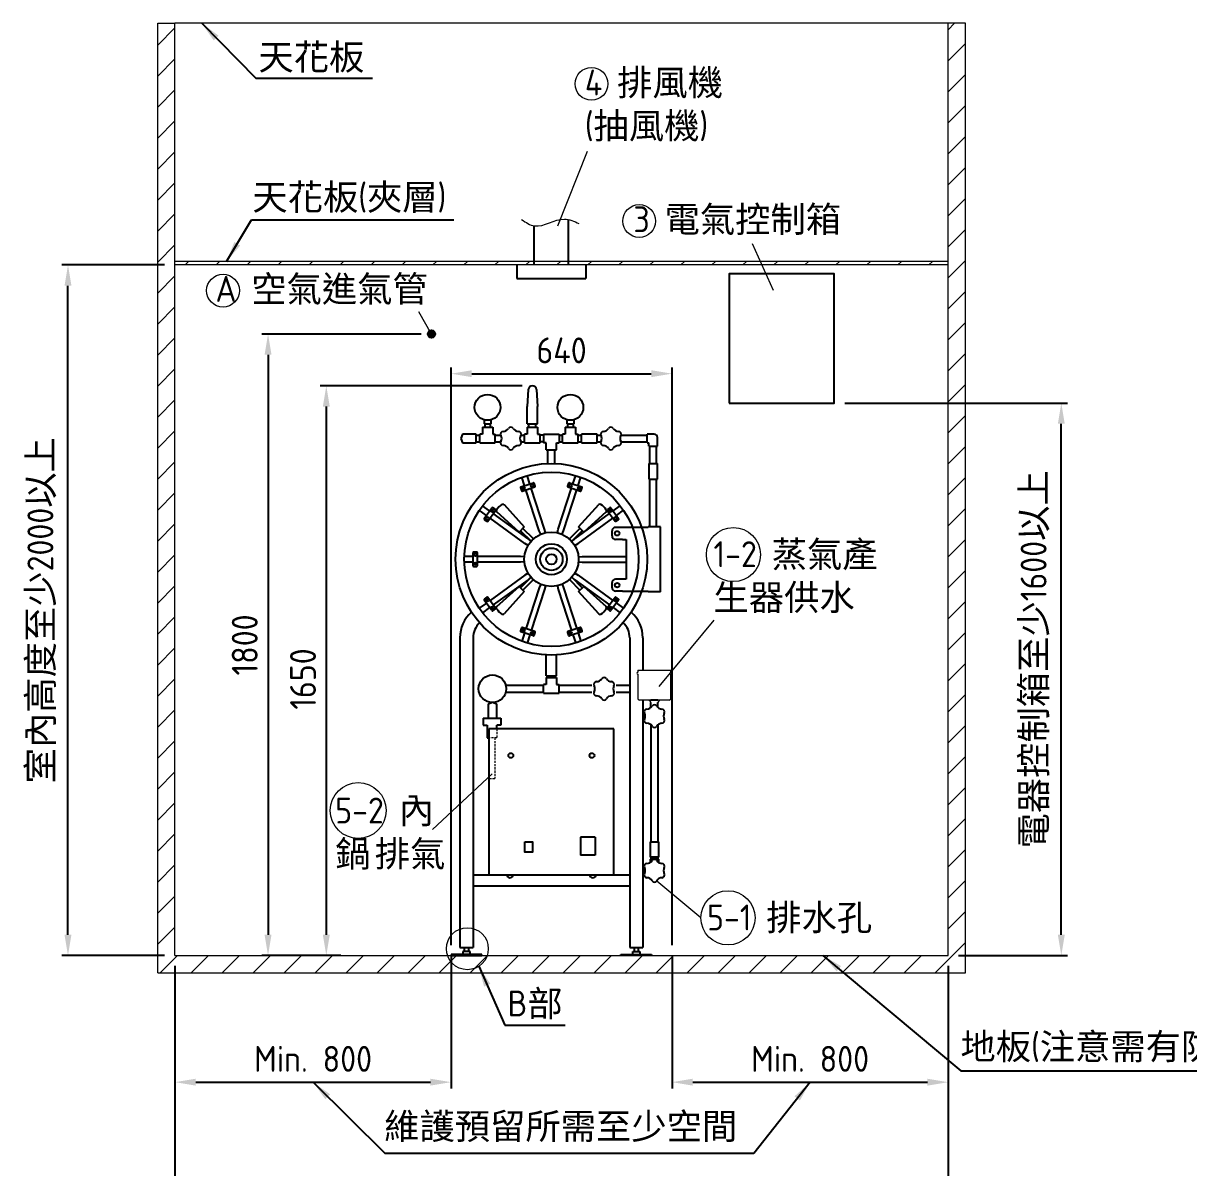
# Model space of a CAD drawing. Header units: millimetres. Extents: x -206117 to -194397, y -22013 to -13773.
# Drawn here: x -202154 to -198778, y -20174 to -16859 of the extents above; entities that cross this region are included whole.
import ezdxf

# ---------------------------------------------------------------- set-up
doc = ezdxf.new("R2010")
doc.units = ezdxf.units.MM
doc.linetypes.add('HIDDEN', pattern=[9.525, 6.35, -3.175])
doc.layers.get('0').update_dxf_attribs({"lineweight": 25})
for name, color, linetype, lineweight in [('D', 3, 'Continuous', 13), ('H', 2, 'HIDDEN', 15), ('S', 4, 'Continuous', 15)]:
    doc.layers.add(name, color=color, linetype=linetype, lineweight=lineweight)
doc.styles.get("Standard").update_dxf_attribs({"font": 'KAIU.TTF'})
doc.styles.add('STU25', font='isocp2.shx')
doc.dimstyles.new('STU25', dxfattribs={"dimscale": 30, "dimtxt": 2.5, "dimasz": 2, "dimexe": 0.6, "dimexo": 1, "dimgap": 1, "dimtad": 1, "dimdsep": 46, "dimtxsty": 'STU25', "dimcen": 2, "dimazin": 2, "dimtfac": 1, "dimtmove": 0, "dimatfit": 3, "dimfxl": 0, "dimtolj": 1, "dimtzin": 0, "dimarcsym": 0})
doc.dimstyles.new('STU25$7', dxfattribs={"dimscale": 30, "dimtxt": 2.5, "dimasz": 2, "dimexe": 1.25, "dimexo": 0.625, "dimgap": 1, "dimtad": 0, "dimdec": 4, "dimdsep": 46, "dimtxsty": 'STU25', "dimcen": 2.5, "dimazin": 2, "dimtfac": 1, "dimtdec": 4, "dimtmove": 0, "dimatfit": 3, "dimfxl": 0, "dimtolj": 1, "dimtzin": 0, "dimarcsym": 0})

# ---------------------------------------------------------------- blocks, each defined once
blk = doc.blocks.new('*D2')
at = {"layer": 'D', "color": 0, "linetype": 'Continuous', "lineweight": -2}
for p, q in [((-200914.5, -19528.9), (-200914.5, -17855.8)), ((-200274.5, -19528.9), (-200274.5, -17855.8)), ((-200854.5, -17873.8), (-200334.5, -17873.8))]:
    blk.add_line(p, q, dxfattribs=at)
at = {"layer": 'D', "color": 0}
for points in [[(-200854.5, -17863.8), (-200854.5, -17883.8), (-200914.5, -17873.8)], [(-200334.5, -17883.8), (-200334.5, -17863.8), (-200274.5, -17873.8)]]:
    blk.add_solid(points, dxfattribs=at)
at = {"layer": 'Defpoints', "color": 0}
for p in [(-200274.5, -17873.8), (-200914.5, -19558.9), (-200274.5, -19558.9)]:
    blk.add_point(p, dxfattribs=at)
at = {"layer": 'D', "color": 0, "insert": (-200594.5, -17806.3), "char_height": 75, "attachment_point": 5, "style": 'STU25'}
blk.add_mtext('\\A1;640', dxfattribs=at)
blk = doc.blocks.new('*D3')
at = {"layer": 'D', "color": 0, "linetype": 'Continuous', "lineweight": -2}
for p, q in [((-200709, -17908.9), (-201294.1, -17908.9)), ((-201276.1, -17968.9), (-201276.1, -19498.9)), ((-201234.4, -19558.9), (-201294.1, -19558.9))]:
    blk.add_line(p, q, dxfattribs=at)
at = {"layer": 'D', "color": 0}
for points in [[(-201266.1, -17968.9), (-201286.1, -17968.9), (-201276.1, -17908.9)], [(-201286.1, -19498.9), (-201266.1, -19498.9), (-201276.1, -19558.9)]]:
    blk.add_solid(points, dxfattribs=at)
at = {"layer": 'Defpoints', "color": 0}
for p in [(-200679, -17908.9), (-201276.1, -19558.9), (-201204.4, -19558.9)]:
    blk.add_point(p, dxfattribs=at)
at = {"layer": 'D', "color": 0, "insert": (-201343.6, -18758.2), "char_height": 75, "attachment_point": 5, "rotation": 90, "style": 'STU25'}
blk.add_mtext('\\A1;{\\Fisocp2.shx;1650}', dxfattribs=at)
blk = doc.blocks.new('*D7')
at = {"layer": 'D', "color": 0, "lineweight": -2}
for p, q in [((-201714.5, -19588.9), (-201714.5, -20361.7)), ((-199474.5, -19588.9), (-199474.5, -20361.7)), ((-201654.5, -20343.7), (-199534.5, -20343.7))]:
    blk.add_line(p, q, dxfattribs=at)
at = {"layer": 'D', "color": 0}
for points in [[(-201654.5, -20333.7), (-201654.5, -20353.7), (-201714.5, -20343.7)], [(-199534.5, -20353.7), (-199534.5, -20333.7), (-199474.5, -20343.7)]]:
    blk.add_solid(points, dxfattribs=at)
at = {"layer": 'Defpoints', "color": 0}
for p in [(-201714.5, -19558.9), (-199474.5, -19558.9), (-199474.5, -20343.7)]:
    blk.add_point(p, dxfattribs=at)
at = {"layer": 'D', "color": 0, "insert": (-200552.1, -20266.5), "char_height": 75, "attachment_point": 5, "style": 'STU25'}
blk.add_mtext('\\A1;2240({\\f標楷體|b0|i0|c136|p65;滅菌區})', dxfattribs=at)
blk = doc.blocks.new('*D8')
at = {"layer": 'D', "color": 0, "lineweight": -2}
for p, q in [((-201744.5, -17558.9), (-202042.5, -17558.9)), ((-202024.5, -19498.9), (-202024.5, -17618.9)), ((-201744.5, -19558.9), (-202042.5, -19558.9))]:
    blk.add_line(p, q, dxfattribs=at)
at = {"layer": 'D', "color": 0}
for points in [[(-202014.5, -17618.9), (-202034.5, -17618.9), (-202024.5, -17558.9)], [(-202034.5, -19498.9), (-202014.5, -19498.9), (-202024.5, -19558.9)]]:
    blk.add_solid(points, dxfattribs=at)
at = {"layer": 'Defpoints', "color": 0}
for p in [(-202024.5, -17558.9), (-201714.5, -17558.9), (-201714.5, -19558.9)]:
    blk.add_point(p, dxfattribs=at)
at = {"layer": 'D', "color": 0, "insert": (-202100.2, -18558.9), "char_height": 75, "attachment_point": 5, "rotation": 90, "style": 'STU25'}
blk.add_mtext('\\A1;{\\f標楷體|b0|i0|c136|p65;室內高度至少}2000{\\f標楷體|b0|i0|c136|p65;以上}', dxfattribs=at)
blk = doc.blocks.new('*D9')
at = {"layer": 'D', "color": 0, "lineweight": -2}
for p, q in [((-199774.3, -17958.9), (-199128.7, -17958.9)), ((-199146.7, -19498.9), (-199146.7, -18018.9)), ((-199444.5, -19558.9), (-199128.7, -19558.9))]:
    blk.add_line(p, q, dxfattribs=at)
at = {"layer": 'D', "color": 0}
for points in [[(-199136.7, -18018.9), (-199156.7, -18018.9), (-199146.7, -17958.9)], [(-199156.7, -19498.9), (-199136.7, -19498.9), (-199146.7, -19558.9)]]:
    blk.add_solid(points, dxfattribs=at)
at = {"layer": 'Defpoints', "color": 0}
for p in [(-199804.3, -17958.9), (-199146.7, -17958.9), (-199474.5, -19558.9)]:
    blk.add_point(p, dxfattribs=at)
at = {"layer": 'D', "color": 0, "insert": (-199222.7, -18701.3), "char_height": 75, "attachment_point": 5, "rotation": 90, "style": 'STU25'}
blk.add_mtext('\\A1;{\\f標楷體|b0|i0|c136|p65;電器控制箱至少}1600{\\f標楷體|b0|i0|c136|p65;以上}', dxfattribs=at)
blk = doc.blocks.new('*D10')
at = {"layer": 'D', "color": 0, "lineweight": -2}
for p, q in [((-200914.5, -19558.9), (-200914.5, -19944)), ((-201714.5, -19588.9), (-201714.5, -19944)), ((-201654.5, -19926), (-200974.5, -19926))]:
    blk.add_line(p, q, dxfattribs=at)
at = {"layer": 'D', "color": 0}
for points in [[(-201654.5, -19916), (-201654.5, -19936), (-201714.5, -19926)], [(-200974.5, -19936), (-200974.5, -19916), (-200914.5, -19926)]]:
    blk.add_solid(points, dxfattribs=at)
at = {"layer": 'Defpoints', "color": 0}
for p in [(-200914.5, -19528.9), (-201714.5, -19558.9), (-200914.5, -19926)]:
    blk.add_point(p, dxfattribs=at)
at = {"layer": 'D', "color": 0, "insert": (-201314.5, -19858.5), "char_height": 75, "attachment_point": 5, "style": 'STU25'}
blk.add_mtext('\\A1;Min. 800', dxfattribs=at)
blk = doc.blocks.new('*D11')
at = {"layer": 'D', "color": 0, "lineweight": -2}
for p, q in [((-200274.5, -19558.9), (-200274.5, -19944)), ((-199474.5, -19588.9), (-199474.5, -19944)), ((-200214.5, -19926), (-199534.5, -19926))]:
    blk.add_line(p, q, dxfattribs=at)
at = {"layer": 'D', "color": 0}
for points in [[(-200214.5, -19916), (-200214.5, -19936), (-200274.5, -19926)], [(-199534.5, -19936), (-199534.5, -19916), (-199474.5, -19926)]]:
    blk.add_solid(points, dxfattribs=at)
at = {"layer": 'Defpoints', "color": 0}
for p in [(-200274.5, -19528.9), (-199474.5, -19558.9), (-199474.5, -19926)]:
    blk.add_point(p, dxfattribs=at)
at = {"layer": 'D', "color": 0, "insert": (-199874.5, -19858.5), "char_height": 75, "attachment_point": 5, "style": 'STU25'}
blk.add_mtext('\\A1;Min. 800', dxfattribs=at)
blk = doc.blocks.new('*D12')
at = {"layer": 'D', "color": 0, "lineweight": -2}
for p, q in [((-201001.1, -17758.9), (-201462.9, -17758.9)), ((-201444.9, -17818.9), (-201444.9, -19498.9)), ((-201234.4, -19558.9), (-201462.9, -19558.9))]:
    blk.add_line(p, q, dxfattribs=at)
at = {"layer": 'D', "color": 0}
for points in [[(-201434.9, -17818.9), (-201454.9, -17818.9), (-201444.9, -17758.9)], [(-201454.9, -19498.9), (-201434.9, -19498.9), (-201444.9, -19558.9)]]:
    blk.add_solid(points, dxfattribs=at)
at = {"layer": 'Defpoints', "color": 0}
for p in [(-200971.1, -17758.9), (-201444.9, -19558.9), (-201204.4, -19558.9)]:
    blk.add_point(p, dxfattribs=at)
at = {"layer": 'D', "color": 0, "insert": (-201512.4, -18659.5), "char_height": 75, "attachment_point": 5, "rotation": 90, "style": 'STU25'}
blk.add_mtext('\\A1;1800', dxfattribs=at)

msp = doc.modelspace()

# ---------------------------------------------------------------- hatches: boundary and pattern name
msp.add_hatch(color=256).paths.add_polyline_path([(-200960.36, -17758.898, 1), (-200981.882, -17758.898, 1)])
at = {"layer": 'H', "linetype": 'HIDDEN', "ltscale": 5}
h = msp.add_hatch(dxfattribs=at)
h.set_pattern_fill('ANSI31', color=256, scale=20, style=0)
h.set_pattern_definition([(45, (-195292.67, -10091.225), (-44.90128, 44.90128), [])])
h.paths.add_polyline_path([(-201764.491, -19608.898), (-201764.491, -16858.898), (-201714.491, -16858.898), (-201714.491, -19558.898), (-199474.491, -19558.898), (-199474.491, -16858.898), (-199424.491, -16858.898), (-199424.491, -19608.898)])
h = msp.add_hatch(dxfattribs=at)
h.set_pattern_fill('ANSI31', color=256, scale=20, style=0)
h.set_pattern_definition([(45, (14712.94, -163.02), (-44.90128, 44.90128), [])])
h.paths.add_polyline_path([(-199474.491, -17548.898), (-201714.491, -17548.898), (-201714.491, -17558.898), (-199474.491, -17558.898)])

# ---------------------------------------------------------------- linework, layer by layer
at = {"linetype": 'Continuous'}
for p, q in [((-200673.991, -17558.898), (-200673.991, -17445.502)), ((-200573.991, -17558.898), (-200573.991, -17427.591)), ((-200723.991, -17558.898), (-200723.991, -17598.042)), ((-200523.991, -17558.898), (-200523.991, -17598.042)), ((-200723.991, -17598.042), (-200523.991, -17598.042)), ((-200690.846, -17920.016), (-200693.991, -17968.898)), ((-200667.135, -17920.016), (-200663.991, -17968.898)), ((-200693.991, -18018.898), (-200693.991, -17968.898)), ((-200663.991, -18018.898), (-200663.991, -17968.898)), ((-200823.991, -18028.898), (-200823.991, -18048.898)), ((-200823.991, -18028.898), (-200793.991, -18028.898)), ((-200818.991, -18007.54), (-200818.991, -18018.898)), ((-200818.991, -18018.898), (-200798.991, -18018.898)), ((-200818.991, -18028.898), (-200798.991, -18028.898)), ((-200816.991, -18018.898), (-200816.991, -18028.898)), ((-200800.991, -18018.898), (-200800.991, -18028.898)), ((-200800.991, -18018.898), (-200800.991, -18028.898)), ((-200798.991, -18007.54), (-200798.991, -18018.898)), ((-200793.991, -18028.898), (-200793.991, -18048.898)), ((-200693.991, -18018.898), (-200663.991, -18018.898)), ((-200693.991, -18028.898), (-200693.991, -18048.898)), ((-200693.991, -18028.898), (-200663.991, -18028.898)), ((-200688.991, -18028.898), (-200688.991, -18018.898)), ((-200668.991, -18028.898), (-200668.991, -18018.898)), ((-200663.991, -18028.898), (-200663.991, -18048.898)), ((-200583.991, -18028.898), (-200553.991, -18028.898)), ((-200583.991, -18028.898), (-200583.991, -18048.898)), ((-200578.991, -18007.54), (-200578.991, -18018.898)), ((-200578.991, -18018.898), (-200558.991, -18018.898)), ((-200578.991, -18028.898), (-200558.991, -18028.898)), ((-200576.991, -18018.898), (-200576.991, -18028.898)), ((-200560.991, -18018.898), (-200560.991, -18028.898)), ((-200560.991, -18018.898), (-200560.991, -18028.898)), ((-200558.991, -18007.54), (-200558.991, -18018.898)), ((-200553.991, -18028.898), (-200553.991, -18048.898)), ((-200881.491, -18048.898), (-200886.491, -18061.398)), ((-200886.491, -18061.398), (-200881.491, -18073.898)), ((-200841.491, -18048.898), (-200881.491, -18048.898)), ((-200841.491, -18073.898), (-200841.491, -18048.898)), ((-200841.491, -18051.398), (-200831.491, -18051.398)), ((-200831.491, -18073.898), (-200831.491, -18048.898)), ((-200823.991, -18048.898), (-200831.491, -18048.898)), ((-200793.991, -18048.898), (-200786.491, -18048.898)), ((-200786.491, -18073.898), (-200786.491, -18048.898)), ((-200786.491, -18051.398), (-200770.772, -18051.398)), ((-200712.209, -18051.398), (-200701.491, -18051.398)), ((-200701.491, -18073.898), (-200701.491, -18048.898)), ((-200693.991, -18048.898), (-200701.491, -18048.898)), ((-200663.991, -18048.898), (-200656.491, -18048.898)), ((-200656.491, -18073.898), (-200656.491, -18048.898)), ((-200646.491, -18051.398), (-200656.491, -18051.398)), ((-200646.491, -18048.898), (-200646.491, -18073.898)), ((-200646.491, -18048.898), (-200601.491, -18048.898)), ((-200601.491, -18048.898), (-200601.491, -18073.898)), ((-200601.491, -18051.398), (-200591.491, -18051.398)), ((-200591.491, -18073.898), (-200591.491, -18048.898)), ((-200583.991, -18048.898), (-200591.491, -18048.898)), ((-200553.991, -18048.898), (-200546.491, -18048.898)), ((-200546.491, -18073.898), (-200546.491, -18048.898)), ((-200546.491, -18051.398), (-200536.491, -18051.398)), ((-200536.491, -18073.898), (-200536.491, -18048.898)), ((-200491.491, -18048.898), (-200536.491, -18048.898)), ((-200491.491, -18073.898), (-200491.491, -18048.898)), ((-200491.491, -18051.398), (-200480.773, -18051.398)), ((-200422.208, -18051.398), (-200346.491, -18051.398)), ((-200346.491, -18073.898), (-200346.491, -18048.898)), ((-200326.491, -18048.898), (-200346.491, -18048.898)), ((-200316.491, -18083.898), (-200316.491, -18058.898)), ((-200881.491, -18073.898), (-200841.491, -18073.898)), ((-200841.491, -18071.398), (-200831.491, -18071.398)), ((-200831.491, -18073.898), (-200786.491, -18073.898)), ((-200786.491, -18071.398), (-200770.772, -18071.398)), ((-200712.209, -18071.398), (-200701.491, -18071.398)), ((-200701.491, -18073.898), (-200656.491, -18073.898)), ((-200646.491, -18071.398), (-200656.491, -18071.398)), ((-200638.991, -18073.898), (-200646.491, -18073.898)), ((-200638.991, -18093.898), (-200638.991, -18073.898)), ((-200638.991, -18093.898), (-200608.991, -18093.898)), ((-200633.991, -18133.898), (-200633.991, -18093.898)), ((-200613.991, -18133.898), (-200613.991, -18093.898)), ((-200608.991, -18073.898), (-200601.491, -18073.898)), ((-200608.991, -18093.898), (-200608.991, -18073.898)), ((-200601.491, -18071.398), (-200591.491, -18071.398)), ((-200591.491, -18073.898), (-200546.491, -18073.898)), ((-200546.491, -18071.398), (-200536.491, -18071.398)), ((-200536.491, -18073.898), (-200491.491, -18073.898)), ((-200491.491, -18071.398), (-200480.773, -18071.398)), ((-200422.208, -18071.398), (-200346.491, -18071.398)), ((-200346.491, -18073.898), (-200341.491, -18073.898)), ((-200341.491, -18083.898), (-200341.491, -18073.898)), ((-200341.491, -18083.898), (-200316.491, -18083.898)), ((-200338.991, -18133.898), (-200338.991, -18083.898)), ((-200318.991, -18133.898), (-200318.991, -18083.898)), ((-200341.491, -18133.898), (-200341.491, -18178.898)), ((-200341.491, -18133.898), (-200316.491, -18133.898)), ((-200316.491, -18178.898), (-200316.491, -18133.898)), ((-200341.491, -18178.898), (-200316.491, -18178.898)), ((-200338.991, -18317.398), (-200338.991, -18178.898)), ((-200318.991, -18317.398), (-200318.991, -18178.898)), ((-200761.059, -18253.117), (-200702.723, -18317.817)), ((-200545.259, -18317.817), (-200486.922, -18253.117)), ((-200717.572, -18332.666), (-200782.272, -18274.33)), ((-200465.709, -18274.33), (-200530.409, -18332.666)), ((-200702.723, -18317.817), (-200717.572, -18332.666)), ((-200713.506, -18328.6), (-200682.933, -18359.174)), ((-200676.215, -18352.456), (-200706.789, -18321.883)), ((-200541.193, -18321.883), (-200571.766, -18352.456)), ((-200565.049, -18359.174), (-200534.475, -18328.6)), ((-200530.409, -18332.666), (-200545.259, -18317.817)), ((-200407.224, -18318.898), (-200438.224, -18318.898)), ((-200343.224, -18318.898), (-200407.224, -18318.898)), ((-200308.224, -18317.398), (-200343.224, -18317.398)), ((-200308.224, -18505.398), (-200308.224, -18317.398)), ((-200418.224, -18353.898), (-200407.224, -18353.898)), ((-200407.224, -18353.898), (-200407.224, -18468.898)), ((-200682.933, -18463.623), (-200713.506, -18494.196)), ((-200534.475, -18494.196), (-200565.049, -18463.623)), ((-200782.272, -18548.467), (-200717.572, -18490.13)), ((-200717.572, -18490.13), (-200702.723, -18504.98)), ((-200706.789, -18500.914), (-200676.215, -18470.34)), ((-200571.766, -18470.34), (-200541.193, -18500.914)), ((-200545.259, -18504.98), (-200530.409, -18490.13)), ((-200530.409, -18490.13), (-200465.709, -18548.467)), ((-200407.224, -18468.898), (-200418.224, -18468.898)), ((-200702.723, -18504.98), (-200761.059, -18569.68)), ((-200486.922, -18569.68), (-200545.259, -18504.98)), ((-200418.224, -18503.898), (-200407.224, -18503.898)), ((-200407.224, -18503.898), (-200343.224, -18503.898)), ((-200343.224, -18503.898), (-200343.224, -18505.398)), ((-200308.224, -18505.398), (-200343.224, -18505.398)), ((-200888.991, -18638.987), (-200888.991, -19535.898)), ((-200850.991, -18638.987), (-200850.991, -19535.898)), ((-200396.991, -18638.987), (-200396.991, -19535.898)), ((-200358.991, -18638.987), (-200358.991, -18731.373)), ((-200638.991, -18748.898), (-200638.991, -18688.493)), ((-200608.991, -18748.898), (-200608.991, -18688.493)), ((-200638.991, -18748.898), (-200608.991, -18748.898)), ((-200638.991, -18753.898), (-200608.991, -18753.898)), ((-200638.991, -18753.898), (-200638.991, -18773.898)), ((-200633.991, -18753.898), (-200633.991, -18748.898)), ((-200613.991, -18753.898), (-200613.991, -18748.898)), ((-200608.991, -18753.898), (-200608.991, -18773.898)), ((-200756.074, -18776.398), (-200646.491, -18776.398)), ((-200756.074, -18796.398), (-200646.491, -18796.398)), ((-200638.991, -18773.898), (-200646.491, -18773.898)), ((-200646.491, -18798.898), (-200646.491, -18773.898)), ((-200646.491, -18798.898), (-200601.491, -18798.898)), ((-200608.991, -18773.898), (-200601.491, -18773.898)), ((-200601.491, -18798.898), (-200601.491, -18773.898)), ((-200601.491, -18776.398), (-200506.491, -18776.398)), ((-200601.491, -18796.398), (-200506.491, -18796.398)), ((-200436.491, -18776.398), (-200396.991, -18776.398)), ((-200436.491, -18796.398), (-200396.991, -18796.398)), ((-200794.804, -18826.398), (-200807.304, -18831.398)), ((-200807.304, -18831.398), (-200807.304, -18871.398)), ((-200782.304, -18831.398), (-200794.804, -18826.398)), ((-200782.304, -18871.398), (-200782.304, -18831.398)), ((-200358.991, -18819.389), (-200358.991, -19535.898)), ((-200335.8, -18840.424), (-200335.8, -18825.869)), ((-200315.5, -18840.424), (-200315.5, -18825.869)), ((-200807.304, -18871.398), (-200782.304, -18871.398)), ((-200335.65, -18890.911), (-200335.65, -19229.644)), ((-200315.65, -18890.911), (-200315.65, -19229.644)), ((-200338.15, -19229.644), (-200338.15, -19274.644)), ((-200338.15, -19229.644), (-200313.15, -19229.644)), ((-200313.15, -19274.644), (-200313.15, -19229.644)), ((-200338.15, -19274.644), (-200313.15, -19274.644)), ((-200315.65, -19274.644), (-200335.65, -19274.644)), ((-200335.65, -19274.644), (-200335.65, -19279.644)), ((-200315.65, -19274.644), (-200315.65, -19279.644)), ((-200338.15, -19279.644), (-200313.15, -19279.644)), ((-200338.15, -19279.644), (-200338.15, -19289.859)), ((-200313.15, -19289.859), (-200313.15, -19279.644)), ((-200850.991, -19325.027), (-200753.18, -19325.027)), ((-200734.801, -19325.027), (-200513.18, -19325.027)), ((-200641.667, -19325.027), (-200606.314, -19325.027)), ((-200494.801, -19325.027), (-200396.991, -19325.027)), ((-200850.991, -19357.027), (-200396.991, -19357.027)), ((-200888.991, -19535.898), (-200850.991, -19535.898)), ((-200880.383, -19547.898), (-200880.383, -19555.898)), ((-200859.598, -19547.898), (-200880.383, -19547.898)), ((-200875.991, -19547.898), (-200875.991, -19535.898)), ((-200863.991, -19535.898), (-200863.991, -19547.898)), ((-200859.598, -19555.898), (-200859.598, -19547.898)), ((-200396.991, -19535.898), (-200358.991, -19535.898)), ((-200388.383, -19547.898), (-200367.598, -19547.898)), ((-200388.383, -19555.898), (-200388.383, -19547.898)), ((-200383.991, -19535.898), (-200383.991, -19547.898)), ((-200371.991, -19547.898), (-200371.991, -19535.898)), ((-200367.598, -19547.898), (-200367.598, -19555.898)), ((-200825.491, -19555.898), (-200914.491, -19555.898)), ((-200914.491, -19555.898), (-200914.491, -19558.898)), ((-200914.491, -19558.898), (-200825.491, -19558.898)), ((-200825.491, -19558.898), (-200825.491, -19555.898)), ((-200422.491, -19555.898), (-200333.491, -19555.898)), ((-200422.491, -19558.898), (-200422.491, -19555.898)), ((-200333.491, -19558.898), (-200422.491, -19558.898)), ((-200333.491, -19555.898), (-200333.491, -19558.898))]:
    msp.add_line(p, q, dxfattribs=at)
for p, q in [((-200712.208, -18201.38), (-200676.067, -18189.637)), ((-200701.746, -18197.981), (-200709.626, -18173.729)), ((-200686.529, -18193.036), (-200694.409, -18168.784)), ((-200670.766, -18199.481), (-200673.547, -18190.921)), ((-200574.434, -18190.921), (-200577.215, -18199.481)), ((-200571.914, -18189.637), (-200535.774, -18201.38)), ((-200561.452, -18193.036), (-200553.572, -18168.784)), ((-200546.235, -18197.981), (-200538.355, -18173.729)), ((-200713.492, -18203.9), (-200710.71, -18212.46)), ((-200708.19, -18213.744), (-200672.05, -18202.001)), ((-200659.256, -18328.751), (-200697.729, -18210.344)), ((-200644.039, -18323.807), (-200682.512, -18205.4)), ((-200603.942, -18323.807), (-200565.469, -18205.4)), ((-200588.725, -18328.751), (-200550.253, -18210.344)), ((-200575.931, -18202.001), (-200539.791, -18213.744)), ((-200537.271, -18212.46), (-200534.49, -18203.9)), ((-200802.935, -18271.499), (-200823.565, -18256.51)), ((-200818.805, -18293.342), (-200796.47, -18262.6)), ((-200786.395, -18267.447), (-200793.676, -18262.157)), ((-200454.305, -18262.157), (-200461.586, -18267.447)), ((-200451.512, -18262.6), (-200429.176, -18293.342)), ((-200445.046, -18271.499), (-200424.416, -18256.51)), ((-200812.34, -18284.443), (-200832.97, -18269.455)), ((-200818.363, -18296.136), (-200811.082, -18301.426)), ((-200808.288, -18300.984), (-200785.952, -18270.241)), ((-200701.1, -18365.264), (-200801.823, -18292.084)), ((-200691.695, -18352.319), (-200792.418, -18279.14)), ((-200556.286, -18352.319), (-200455.563, -18279.14)), ((-200546.881, -18365.264), (-200446.159, -18292.084)), ((-200462.029, -18270.241), (-200439.693, -18300.984)), ((-200436.899, -18301.426), (-200429.618, -18296.136)), ((-200435.641, -18284.443), (-200415.012, -18269.455)), ((-200655.04, -18339.028), (-200659.256, -18328.751)), ((-200641.409, -18334.599), (-200644.039, -18323.807)), ((-200606.572, -18334.599), (-200603.942, -18323.807)), ((-200592.941, -18339.028), (-200588.725, -18328.751)), ((-200448.224, -18343.898), (-200448.224, -18328.898)), ((-200691.649, -18371.1), (-200701.1, -18365.264)), ((-200683.224, -18359.505), (-200691.695, -18352.319)), ((-200564.757, -18359.505), (-200556.286, -18352.319)), ((-200556.333, -18371.1), (-200546.881, -18365.264)), ((-200418.224, -18353.898), (-200438.224, -18353.898)), ((-200850.991, -18430.398), (-200850.991, -18392.398)), ((-200839.991, -18390.398), (-200848.991, -18390.398)), ((-200837.991, -18430.398), (-200837.991, -18392.398)), ((-200850.991, -18403.398), (-200876.491, -18403.398)), ((-200850.991, -18419.398), (-200876.491, -18419.398)), ((-200848.991, -18432.398), (-200839.991, -18432.398)), ((-200713.491, -18403.398), (-200837.991, -18403.398)), ((-200713.491, -18419.398), (-200837.991, -18419.398)), ((-200702.414, -18404.232), (-200713.491, -18403.398)), ((-200702.414, -18418.565), (-200713.491, -18419.398)), ((-200545.567, -18404.232), (-200534.491, -18403.398)), ((-200545.567, -18418.565), (-200534.491, -18419.398)), ((-200534.491, -18403.398), (-200407.224, -18403.398)), ((-200534.491, -18419.398), (-200407.224, -18419.398)), ((-200701.1, -18457.533), (-200801.823, -18530.712)), ((-200691.649, -18451.697), (-200701.1, -18457.533)), ((-200683.224, -18463.292), (-200691.695, -18470.477)), ((-200564.757, -18463.292), (-200556.286, -18470.477)), ((-200556.333, -18451.697), (-200546.881, -18457.533)), ((-200546.881, -18457.533), (-200446.159, -18530.712)), ((-200691.695, -18470.477), (-200792.418, -18543.657)), ((-200659.256, -18494.046), (-200697.729, -18612.452)), ((-200644.039, -18498.99), (-200682.512, -18617.397)), ((-200655.04, -18483.769), (-200659.256, -18494.046)), ((-200641.409, -18488.198), (-200644.039, -18498.99)), ((-200606.572, -18488.198), (-200603.942, -18498.99)), ((-200603.942, -18498.99), (-200565.469, -18617.397)), ((-200592.941, -18483.769), (-200588.725, -18494.046)), ((-200588.725, -18494.046), (-200550.253, -18612.452)), ((-200556.286, -18470.477), (-200455.563, -18543.657)), ((-200448.224, -18493.898), (-200448.224, -18478.898)), ((-200418.224, -18468.898), (-200438.224, -18468.898)), ((-200796.47, -18560.197), (-200818.805, -18529.454)), ((-200811.082, -18521.371), (-200818.363, -18526.661)), ((-200785.952, -18552.556), (-200808.288, -18521.813)), ((-200439.693, -18521.813), (-200462.029, -18552.556)), ((-200429.176, -18529.454), (-200451.512, -18560.197)), ((-200418.224, -18503.898), (-200438.224, -18503.898)), ((-200429.618, -18526.661), (-200436.899, -18521.371)), ((-200812.34, -18538.353), (-200832.97, -18553.342)), ((-200802.935, -18551.298), (-200823.565, -18566.286)), ((-200793.676, -18560.639), (-200786.395, -18555.349)), ((-200461.586, -18555.349), (-200454.305, -18560.639)), ((-200445.046, -18551.298), (-200424.416, -18566.286)), ((-200435.641, -18538.353), (-200415.012, -18553.342)), ((-200710.71, -18610.337), (-200713.492, -18618.897)), ((-200676.067, -18633.16), (-200712.208, -18621.417)), ((-200701.746, -18624.816), (-200709.626, -18649.068)), ((-200672.05, -18620.796), (-200708.19, -18609.053)), ((-200686.529, -18629.76), (-200694.409, -18654.012)), ((-200673.547, -18631.875), (-200670.766, -18623.316)), ((-200577.215, -18623.316), (-200574.434, -18631.875)), ((-200539.791, -18609.053), (-200575.931, -18620.796)), ((-200535.774, -18621.417), (-200571.914, -18633.16)), ((-200561.452, -18629.76), (-200553.572, -18654.012)), ((-200546.235, -18624.816), (-200538.355, -18649.068)), ((-200534.49, -18618.897), (-200537.271, -18610.337)), ((-200325.65, -18819.389), (-200335.8, -18819.389)), ((-200315.5, -18819.389), (-200325.65, -18819.389)), ((-200821.207, -18871.398), (-200770.644, -18871.398)), ((-200821.207, -18871.398), (-200821.207, -18891.613)), ((-200770.644, -18871.398), (-200770.644, -18891.613)), ((-200821.207, -18891.613), (-200809.83, -18891.613)), ((-200809.83, -18891.613), (-200809.83, -18928.253)), ((-200805.241, -18902.527), (-200805.241, -19325.027)), ((-200442.741, -18902.527), (-200805.241, -18902.527)), ((-200770.644, -18891.613), (-200782.021, -18891.613)), ((-200782.021, -18902.527), (-200782.021, -18891.613)), ((-200442.741, -19325.027), (-200442.741, -18902.527)), ((-200809.83, -18928.253), (-200805.241, -18928.253)), ((-200497.419, -19216.108), (-200540.119, -19216.108)), ((-200540.119, -19216.108), (-200540.119, -19268.608)), ((-200497.419, -19216.108), (-200497.419, -19268.608)), ((-200497.419, -19268.608), (-200540.119, -19268.608)), ((-200805.241, -19325.027), (-200442.741, -19325.027))]:
    msp.add_line(p, q)
at = {"color": 7, "linetype": 'Continuous', "lineweight": 15}
for p, q in [((-200373.65, -18732.389), (-200277.65, -18732.389)), ((-200373.65, -18732.389), (-200373.65, -18738.605)), ((-200277.65, -18738.605), (-200277.65, -18732.389)), ((-200373.65, -18744.173), (-200373.65, -18814.389)), ((-200277.65, -18814.389), (-200277.65, -18744.173)), ((-200282.65, -18819.389), (-200368.65, -18819.389))]:
    msp.add_line(p, q, dxfattribs=at)
at = {"linetype": 'Continuous'}
msp.add_lwpolyline([(-200109.034, -17958.898), (-199804.345, -17958.898), (-199804.345, -17585.029), (-200109.034, -17585.029)], close=True, dxfattribs=at)
msp.add_lwpolyline([(-200700.691, -19229.677), (-200678.691, -19229.677), (-200678.691, -19259.877), (-200700.691, -19259.877)], close=True)
for centre, radius in [((-200971.121, -17758.898), 10.761), ((-200623.991, -18411.398), 277.5), ((-200623.991, -18411.398), 252.5), ((-200679.765, -18197.673), 3.5), ((-200568.216, -18197.673), 3.5), ((-200704.493, -18205.708), 3.5), ((-200543.489, -18205.708), 3.5), ((-200810.02, -18292.309), 3.5), ((-200794.738, -18271.275), 3.5), ((-200453.244, -18271.275), 3.5), ((-200437.961, -18292.309), 3.5), ((-200433.224, -18336.398), 6.5), ((-200623.991, -18411.398), 45), ((-200844.491, -18398.398), 3.5), ((-200623.991, -18411.398), 32.5), ((-200623.991, -18411.398), 15), ((-200844.491, -18424.398), 3.5), ((-200433.224, -18486.398), 6.5), ((-200810.02, -18530.488), 3.5), ((-200437.961, -18530.488), 3.5), ((-200794.738, -18551.522), 3.5), ((-200453.244, -18551.522), 3.5), ((-200704.493, -18617.089), 3.5), ((-200679.765, -18625.124), 3.5), ((-200568.216, -18625.124), 3.5), ((-200543.489, -18617.089), 3.5), ((-200741.491, -18979.777), 7), ((-200506.491, -18979.777), 7)]:
    msp.add_circle(centre, radius)
for centre, radius in [((-200808.991, -17971.398), 37.5), ((-200568.991, -17971.398), 37.5), ((-200623.991, -18411.398), 78.75), ((-200794.804, -18786.398), 40)]:
    msp.add_circle(centre, radius, dxfattribs=at)
for centre, radius, start, end in [((-200678.991, -17920.778), 11.88, 3.680791, 176.319209), ((-200326.491, -18058.898), 10, 0, 90), ((-200736.471, -18298.918), 55.773, 123.647115, 146.352885), ((-200764.599, -18256.657), 5.007, 39.078128, 123.647115), ((-200483.382, -18256.657), 5.007, 56.352885, 135), ((-200511.51, -18298.918), 55.773, 33.647115, 56.352885), ((-200778.732, -18270.79), 5.007, 146.352885, 225), ((-200469.249, -18270.79), 5.007, 309.078128, 33.647115), ((-200790.991, -18638.987), 98, 130.902507, 180), ((-200778.732, -18552.007), 5.007, 129.078128, 213.647115), ((-200736.471, -18523.879), 55.773, 213.647115, 236.352885), ((-200764.599, -18566.14), 5.007, 236.352885, 315), ((-200483.382, -18566.14), 5.007, 219.078128, 303.647115), ((-200511.51, -18523.879), 55.773, 303.647115, 326.352885), ((-200469.249, -18552.007), 5.007, 326.352885, 45), ((-200456.991, -18638.987), 98, 0, 49.097493), ((-200790.991, -18638.987), 60, 133.046811, 180), ((-200456.991, -18638.987), 60, 0, 46.953189), ((-200743.991, -19325.027), 9.189, 180, 0), ((-200503.991, -19325.027), 9.189, 180, 0)]:
    msp.add_arc(centre, radius, start, end, dxfattribs=at)
at = {"color": 7, "linetype": 'Continuous'}
for centre, radius, start, end in [((-200741.491, -18036.312), 7.973, 31.15518, 148.84482), ((-200741.491, -18036.312), 7.972, 31.15518, 148.84482), ((-200451.491, -18036.312), 7.973, 31.15518, 148.84482), ((-200451.491, -18036.312), 7.972, 31.15518, 148.84482), ((-200763.216, -18048.855), 7.973, 91.15518, 208.84482), ((-200763.216, -18048.855), 7.972, 91.15518, 208.84482), ((-200785.991, -18061.398), 18.027, 331.15518, 28.84482), ((-200785.991, -18061.398), 18.028, 331.15518, 28.84482), ((-200763.741, -18022.86), 18.027, 271.15518, 328.84482), ((-200763.741, -18022.86), 18.028, 271.15518, 328.84482), ((-200719.241, -18022.86), 18.028, 211.15518, 268.84482), ((-200719.241, -18022.86), 18.027, 211.15518, 268.84482), ((-200719.765, -18048.855), 7.973, 331.15518, 88.84482), ((-200719.765, -18048.855), 7.972, 331.15518, 88.84482), ((-200696.991, -18061.398), 18.027, 151.15518, 208.84482), ((-200696.991, -18061.398), 18.028, 151.15518, 208.84482), ((-200473.216, -18048.855), 7.973, 91.15518, 208.84482), ((-200473.216, -18048.855), 7.972, 91.15518, 208.84482), ((-200495.991, -18061.398), 18.028, 331.15518, 28.84482), ((-200495.991, -18061.398), 18.027, 331.15518, 28.84482), ((-200473.741, -18022.86), 18.028, 271.15518, 328.84482), ((-200473.741, -18022.86), 18.027, 271.15518, 328.84482), ((-200429.241, -18022.86), 18.028, 211.15518, 268.84482), ((-200429.241, -18022.86), 18.027, 211.15518, 268.84482), ((-200429.765, -18048.855), 7.973, 331.15518, 88.84482), ((-200429.765, -18048.855), 7.972, 331.15518, 88.84482), ((-200406.991, -18061.398), 18.028, 151.15518, 208.84482), ((-200406.991, -18061.398), 18.027, 151.15518, 208.84482), ((-200763.216, -18073.942), 7.973, 151.15518, 268.84482), ((-200763.216, -18073.942), 7.972, 151.15518, 268.84482), ((-200763.741, -18099.937), 18.027, 31.15518, 88.84482), ((-200763.741, -18099.937), 18.028, 31.15518, 88.84482), ((-200741.491, -18086.485), 7.973, 211.15518, 328.84482), ((-200741.491, -18086.485), 7.972, 211.15518, 328.84482), ((-200719.241, -18099.937), 18.028, 91.15518, 148.84482), ((-200719.241, -18099.937), 18.027, 91.15518, 148.84482), ((-200719.765, -18073.942), 7.973, 271.15518, 28.84482), ((-200719.765, -18073.942), 7.972, 271.15518, 28.84482), ((-200473.216, -18073.942), 7.973, 151.15518, 268.84482), ((-200473.216, -18073.942), 7.972, 151.15518, 268.84482), ((-200473.741, -18099.937), 18.028, 31.15518, 88.84482), ((-200473.741, -18099.937), 18.027, 31.15518, 88.84482), ((-200451.491, -18086.485), 7.973, 211.15518, 328.84482), ((-200451.491, -18086.485), 7.972, 211.15518, 328.84482), ((-200429.241, -18099.937), 18.028, 91.15518, 148.84482), ((-200429.241, -18099.937), 18.027, 91.15518, 148.84482), ((-200429.765, -18073.942), 7.973, 271.15518, 28.84482), ((-200429.765, -18073.942), 7.972, 271.15518, 28.84482), ((-200493.216, -18773.855), 7.973, 91.15518, 208.84482), ((-200493.216, -18773.855), 7.972, 91.15518, 208.84482), ((-200493.741, -18747.86), 18.028, 271.15518, 328.84482), ((-200493.741, -18747.86), 18.027, 271.15518, 328.84482), ((-200471.491, -18761.312), 7.973, 31.15518, 148.84482), ((-200471.491, -18761.312), 7.972, 31.15518, 148.84482), ((-200449.241, -18747.86), 18.028, 211.15518, 268.84482), ((-200449.241, -18747.86), 18.027, 211.15518, 268.84482), ((-200449.765, -18773.855), 7.973, 331.15518, 88.84482), ((-200449.765, -18773.855), 7.972, 331.15518, 88.84482), ((-200493.216, -18798.942), 7.973, 151.15518, 268.84482), ((-200493.216, -18798.942), 7.972, 151.15518, 268.84482), ((-200515.991, -18786.398), 18.028, 331.15518, 28.84482), ((-200515.991, -18786.398), 18.027, 331.15518, 28.84482), ((-200449.765, -18798.942), 7.973, 271.15518, 28.84482), ((-200449.765, -18798.942), 7.972, 271.15518, 28.84482), ((-200426.991, -18786.398), 18.028, 151.15518, 208.84482), ((-200426.991, -18786.398), 18.027, 151.15518, 208.84482), ((-200493.741, -18824.937), 18.028, 31.15518, 88.84482), ((-200493.741, -18824.937), 18.027, 31.15518, 88.84482), ((-200471.491, -18811.485), 7.973, 211.15518, 328.84482), ((-200471.491, -18811.485), 7.972, 211.15518, 328.84482), ((-200449.241, -18824.937), 18.028, 91.15518, 148.84482), ((-200449.241, -18824.937), 18.027, 91.15518, 148.84482), ((-200347.9, -18827.06), 18.027, 271.15518, 328.84482), ((-200347.9, -18827.06), 18.028, 271.15518, 328.84482), ((-200325.65, -18840.511), 7.973, 31.15518, 148.84482), ((-200325.65, -18840.511), 7.972, 31.15518, 148.84482), ((-200303.4, -18827.06), 18.027, 211.15518, 268.84482), ((-200303.4, -18827.06), 18.028, 211.15518, 268.84482), ((-200347.376, -18853.055), 7.973, 91.15518, 208.84482), ((-200347.376, -18853.055), 7.972, 91.15518, 208.84482), ((-200370.15, -18865.598), 18.027, 331.15518, 28.84482), ((-200370.15, -18865.598), 18.028, 331.15518, 28.84482), ((-200303.924, -18853.055), 7.973, 331.15518, 88.84482), ((-200303.924, -18853.055), 7.972, 331.15518, 88.84482), ((-200281.15, -18865.598), 18.027, 151.15518, 208.84482), ((-200281.15, -18865.598), 18.028, 151.15518, 208.84482), ((-200347.376, -18878.142), 7.973, 151.15518, 268.84482), ((-200347.376, -18878.142), 7.972, 151.15518, 268.84482), ((-200347.9, -18904.136), 18.028, 31.15518, 88.84482), ((-200347.9, -18904.136), 18.027, 31.15518, 88.84482), ((-200325.65, -18890.685), 7.973, 211.15518, 328.84482), ((-200325.65, -18890.685), 7.972, 211.15518, 328.84482), ((-200303.4, -18904.136), 18.028, 91.15518, 148.84482), ((-200303.4, -18904.136), 18.027, 91.15518, 148.84482), ((-200303.924, -18878.142), 7.973, 271.15518, 28.84482), ((-200303.924, -18878.142), 7.972, 271.15518, 28.84482), ((-200347.376, -19300.691), 7.973, 91.15518, 208.84482), ((-200347.376, -19300.691), 7.972, 91.15518, 208.84482), ((-200370.15, -19313.234), 18.027, 331.15518, 28.84482), ((-200370.15, -19313.234), 18.028, 331.15518, 28.84482), ((-200347.9, -19274.696), 18.027, 271.15518, 328.84482), ((-200347.9, -19274.696), 18.028, 271.15518, 328.84482), ((-200325.65, -19288.147), 7.973, 31.15518, 148.84482), ((-200325.65, -19288.147), 7.972, 31.15518, 148.84482), ((-200303.4, -19274.696), 18.027, 211.15518, 268.84482), ((-200303.4, -19274.696), 18.028, 211.15518, 268.84482), ((-200303.924, -19300.691), 7.973, 331.15518, 88.84482), ((-200303.924, -19300.691), 7.972, 331.15518, 88.84482), ((-200281.15, -19313.234), 18.027, 151.15518, 208.84482), ((-200281.15, -19313.234), 18.028, 151.15518, 208.84482), ((-200347.376, -19325.777), 7.973, 151.15518, 268.84482), ((-200347.376, -19325.777), 7.972, 151.15518, 268.84482), ((-200347.9, -19351.772), 18.028, 31.15518, 88.84482), ((-200347.9, -19351.772), 18.027, 31.15518, 88.84482), ((-200325.65, -19338.321), 7.973, 211.15518, 328.84482), ((-200325.65, -19338.321), 7.972, 211.15518, 328.84482), ((-200303.4, -19351.772), 18.028, 91.15518, 148.84482), ((-200303.4, -19351.772), 18.027, 91.15518, 148.84482), ((-200303.924, -19325.777), 7.973, 271.15518, 28.84482), ((-200303.924, -19325.777), 7.972, 271.15518, 28.84482)]:
    msp.add_arc(centre, radius, start, end, dxfattribs=at)
for centre, radius, start, end in [((-200675.449, -18191.539), 2, 18, 108), ((-200572.532, -18191.539), 2, 72, 162), ((-200711.59, -18203.282), 2, 108, 198), ((-200708.808, -18211.841), 2, 198, 288), ((-200672.668, -18200.099), 2, 288, 18), ((-200575.313, -18200.099), 2, 162, 252), ((-200539.173, -18211.841), 2, 252, 342), ((-200536.392, -18203.282), 2, 342, 72), ((-200794.852, -18263.775), 2, 54, 144), ((-200453.13, -18263.775), 2, 36, 126), ((-200817.187, -18294.518), 2, 144, 234), ((-200787.57, -18269.065), 2, 324, 54), ((-200460.411, -18269.065), 2, 126, 216), ((-200430.794, -18294.518), 2, 306, 36), ((-200809.906, -18299.808), 2, 234, 324), ((-200438.224, -18328.898), 10, 90, 180), ((-200438.075, -18299.808), 2, 216, 306), ((-200438.224, -18343.898), 10, 180, 270), ((-200848.991, -18392.398), 2, 90, 180), ((-200839.991, -18392.398), 2, 0, 90), ((-200848.991, -18430.398), 2, 180, 270), ((-200839.991, -18430.398), 2, 270, 0), ((-200438.224, -18478.898), 10, 90, 180), ((-200438.224, -18493.898), 10, 180, 270), ((-200817.187, -18528.279), 2, 126, 216), ((-200809.906, -18522.989), 2, 36, 126), ((-200438.075, -18522.989), 2, 54, 144), ((-200430.794, -18528.279), 2, 324, 54), ((-200794.852, -18559.021), 2, 216, 306), ((-200787.57, -18553.731), 2, 306, 36), ((-200460.411, -18553.731), 2, 144, 234), ((-200453.13, -18559.021), 2, 234, 324), ((-200711.59, -18619.515), 2, 162, 252), ((-200708.808, -18610.955), 2, 72, 162), ((-200675.449, -18631.257), 2, 252, 342), ((-200672.668, -18622.698), 2, 342, 72), ((-200575.313, -18622.698), 2, 108, 198), ((-200572.532, -18631.257), 2, 198, 288), ((-200539.173, -18610.955), 2, 18, 108), ((-200536.392, -18619.515), 2, 288, 18)]:
    msp.add_arc(centre, radius, start, end)
at = {"color": 7, "linetype": 'Continuous', "lineweight": 15}
for centre, radius, start, end in [((-200373.65, -18741.389), 2.5, 96.15064, 263.84936), ((-200373.95, -18738.605), 0.3, 276.15064, 0), ((-200373.95, -18744.173), 0.3, 0, 83.84936), ((-200277.35, -18738.605), 0.3, 180, 263.84936), ((-200277.35, -18744.173), 0.3, 96.15064, 180), ((-200277.65, -18741.389), 2.5, 276.15064, 83.84936), ((-200368.65, -18814.389), 5, 180, 270), ((-200345.16, -18829.389), 10, 20.605558, 90), ((-200306.139, -18829.389), 10, 90, 159.394442), ((-200282.65, -18814.389), 5, 270, 0)]:
    msp.add_arc(centre, radius, start, end, dxfattribs=at)
at = {"layer": 'D'}
for p, q in [((-200605.515, -17445.285), (-200519.042, -17229.243)), ((-200971.121, -17758.898), (-201008.381, -17694.893)), ((-200795.926, -19032.88), (-200968.616, -19194.258)), ((-200318.827, -19342.446), (-200190.773, -19449.258))]:
    msp.add_line(p, q, dxfattribs=at)
at = {"layer": 'D', "linetype": 'Continuous'}
for p, q in [((-199980.385, -17632.941), (-200041.664, -17498.073)), ((-200311.56, -18779.926), (-200152.42, -18588.01))]:
    msp.add_line(p, q, dxfattribs=at)
at = {"layer": 'D'}
for centre, radius in [((-200507.819, -17034.27), 47.5), ((-200369.521, -17431.646), 47.5), ((-201575.354, -17633.224), 47.5), ((-200096.61, -18397.716), 78.472), ((-201183.606, -19139.155), 80.899), ((-200112.305, -19450.044), 78.472), ((-200867.466, -19539.421), 60.747)]:
    msp.add_circle(centre, radius, dxfattribs=at)
msp.add_spline([(-200710.522, -17427.461), (-200672.617, -17445.723), (-200586.279, -17426.056), (-200544.163, -17438.699)], degree=3, dxfattribs=at)
at = {"layer": 'H'}
for p, q in [((-200782.021, -18902.527), (-200782.021, -18928.253)), ((-200782.021, -18928.253), (-200805.241, -18928.253)), ((-200804.132, -18928.253), (-200804.132, -19046.64)), ((-200787.719, -18928.253), (-200787.719, -19046.64)), ((-200804.132, -19046.64), (-200787.719, -19046.64))]:
    msp.add_line(p, q, dxfattribs=at)
at = {"layer": 'S', "linetype": 'Continuous'}
for p, q in [((-201764.491, -19608.898), (-201764.491, -16858.898)), ((-201764.491, -16858.898), (-201714.491, -16858.898)), ((-201714.491, -19558.898), (-201714.491, -16858.898)), ((-199424.491, -16858.898), (-201714.491, -16858.898)), ((-199474.491, -19558.898), (-199474.491, -16858.898)), ((-199424.491, -16858.898), (-199474.491, -16858.898)), ((-199424.491, -19608.898), (-199424.491, -16858.898)), ((-199474.491, -17548.898), (-201714.491, -17548.898)), ((-199474.491, -17558.898), (-201714.491, -17558.898)), ((-201714.491, -19558.898), (-199474.491, -19558.898)), ((-201764.491, -19608.898), (-199424.491, -19608.898))]:
    msp.add_line(p, q, dxfattribs=at)

# ---------------------------------------------------------------- texts
at = {"layer": 'D', "color": 11, "char_height": 75, "attachment_point": 1}
for s, insert in [('{\\C3;天花板 }', (-201472.798, -16918.897)), ('{\\Fisocp2.shx;\\C3;4 \\f標楷體|b0|i0|c136|p65;排風機\\P\\Fisocp2.shx;(\\f標楷體|b0|i0|c136|p65;抽風機\\Fisocp2.shx;)}', (-200527.054, -16992.912)), ('{\\C3;天花板\\Fisocp2.shx;(\\f標楷體|b0|i0|c136|p65;夾層\\Fisocp2.shx;)}', (-201490.286, -17324.693)), ('{\\Fisocp2.shx;\\C3;3 \\f標楷體|b0|i0|c136|p65;電氣控制箱}', (-200386.418, -17389.003)), ('{\\Fisocp2.shx;\\C3;A \\f標楷體|b0|i0|c136|p65;空氣進氣管}', (-201597.07, -17590.581)), ('{\\Fisocp2.shx;\\C3;1-2\\Fisocp3.shx; \\f標楷體|b0|i0|c136|p65;蒸氣產\\P生器供水}', (-200154.347, -18359.166)), ('{\\Fisocp2.shx;\\C3;5-2 \\f標楷體|b0|i0|c136|p65;內\\P鍋\\H0.24x; \\H4.167x;排氣}', (-201250.324, -19101.706)), ('{\\Fisocp2.shx;\\C3;B\\f標楷體|b0|i0|c136|p65;部}', (-200750.96, -19660.611)), ('{\\C3;地板\\Fisocp2.shx;(\\f標楷體|b0|i0|c136|p65;注意需有防水層施工\\Fisocp2.shx;)}', (-199438.933, -19785.206)), ('{\\C3;維護預留所需至少空間}', (-201108.481, -20016.13))]:
    msp.add_mtext(s, dxfattribs=dict(at, insert=insert))
at = {"layer": 'D', "color": 11, "insert": (-200173.049, -19411.41), "char_height": 75, "attachment_point": 1, "style": 'STU25'}
msp.add_mtext('{\\C3;5-1 \\f標楷體|b0|i0|c136|p65;排水孔}', dxfattribs=at)

# ---------------------------------------------------------------- dimensions: what is measured, and where the dimension line sits
at = {"layer": 'D'}
for base, p1, p2, text, picture, middle in [((-202024.451, -17558.898), (-201714.491, -19558.898), (-201714.491, -17558.898), '{\\f標楷體|b0|i0|c136|p65;室內高度至少}<>{\\f標楷體|b0|i0|c136|p65;以上}', '*D8', (-202024.451, -18558.898)), ((-199146.69, -17958.898), (-199474.491, -19558.898), (-199804.345, -17958.898), '{\\f標楷體|b0|i0|c136|p65;電器控制箱至少}<>{\\f標楷體|b0|i0|c136|p65;以上}', '*D9', (-199146.69, -18701.324))]:
    dim = msp.add_linear_dim(base=base, p1=p1, p2=p2, angle=90, text=text, dimstyle='STU25', dxfattribs=at)
    dim.commit()
    dim.dimension.update_dxf_attribs({"geometry": picture, "text_midpoint": middle, "dimtype": 160})
dim = msp.add_linear_dim(base=(-201444.889, -19558.898), p1=(-200971.121, -17758.898), p2=(-201204.351, -19558.898), angle=90, dimstyle='STU25', dxfattribs=at)
dim.commit()
dim.dimension.update_dxf_attribs({"geometry": '*D12', "text_midpoint": (-201444.889, -18659.504), "dimtype": 160})
at = {"layer": 'D', "linetype": 'Continuous'}
dim = msp.add_linear_dim(base=(-200274.491, -17873.752), p1=(-200914.491, -19558.898), p2=(-200274.491, -19558.898), dimstyle='STU25', dxfattribs=at)
dim.commit()
dim.dimension.update_dxf_attribs({"geometry": '*D2', "text_midpoint": (-200594.491, -17806.252)})
dim = msp.add_linear_dim(base=(-201276.077, -19558.898), p1=(-200678.991, -17908.898), p2=(-201204.351, -19558.898), angle=90, text='{\\Fisocp2.shx;<>}', dimstyle='STU25', dxfattribs=at)
dim.commit()
dim.dimension.update_dxf_attribs({"geometry": '*D3', "text_midpoint": (-201276.077, -18758.228), "dimtype": 160})
at = {"layer": 'D'}
for base, p1, p2, picture, middle in [((-200914.491, -19926.047), (-201714.491, -19558.898), (-200914.491, -19528.898), '*D10', (-201314.491, -19858.547)), ((-199474.491, -19926.047), (-200274.491, -19528.898), (-199474.491, -19558.898), '*D11', (-199874.491, -19858.547))]:
    dim = msp.add_linear_dim(base=base, p1=p1, p2=p2, text='Min. <>', dimstyle='STU25', dxfattribs=at)
    dim.commit()
    dim.dimension.update_dxf_attribs({"geometry": picture, "text_midpoint": middle})
dim = msp.add_linear_dim(base=(-199474.491, -20343.699), p1=(-201714.491, -19558.898), p2=(-199474.491, -19558.898), text='<>({\\f標楷體|b0|i0|c136|p65;滅菌區})', dimstyle='STU25', dxfattribs=at)
dim.commit()
dim.dimension.update_dxf_attribs({"geometry": '*D7', "text_midpoint": (-200552.065, -20343.699), "dimtype": 160})

# ---------------------------------------------------------------- leaders
for points in [[(-201637.197, -16858.898), (-201480.732, -17017.91), (-201142.038, -17017.91)], [(-201565.155, -17548.898), (-201492.368, -17428.041), (-200906.262, -17428.041)], [(-199837.254, -19558.898), (-199438.245, -19893.061), (-198224.148, -19893.061)], [(-200834.335, -19590.338), (-200758.603, -19761.27), (-200583.849, -19761.27)], [(-201314.491, -19926.047), (-201105.589, -20132.374)], [(-199874.491, -19926.047), (-200037.896, -20132.374), (-201105.589, -20132.374)]]:
    msp.add_leader(points, dimstyle='STU25$7', override={"dimgap": 1, "dimtad": 0}, dxfattribs=at)

doc.saveas('drawing.dxf')
